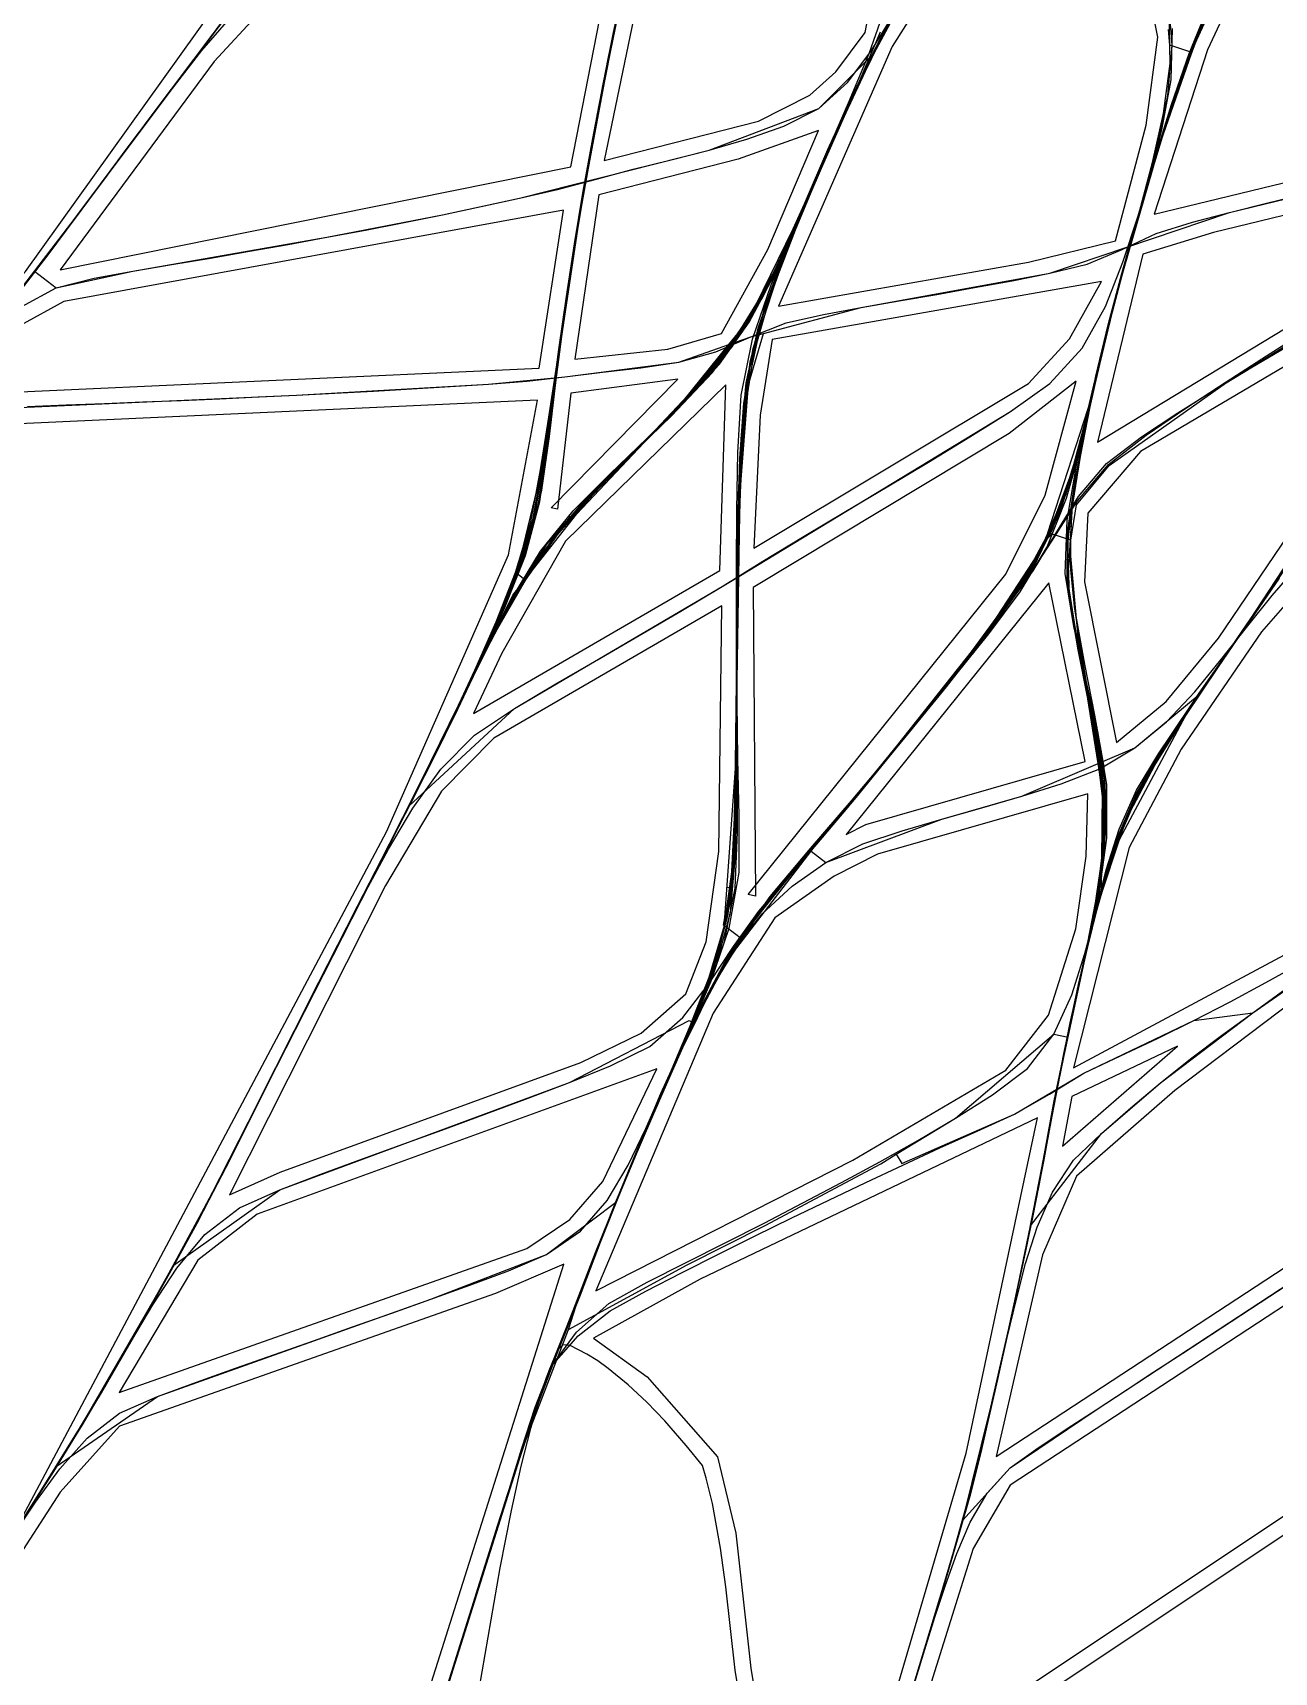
# Model space of a CAD drawing. Header units: metres. Extents: x 465982 to 489928, y 209046 to 231790.
# Drawn here: x 481878 to 484967, y 219552 to 223631 of the extents above; entities that cross this region are included whole.
import ezdxf

# ---------------------------------------------------------------- set-up
doc = ezdxf.new("R2010")
doc.units = ezdxf.units.M
for name, color, linetype in [('CELL', 1, 'CONTINUOUS'), ('WOOL_PARCELS', 32, 'CONTINUOUS'), ('WOOL_ROADS_L1', 30, 'CONTINUOUS'), ('WOOL_ROADS_L2', 94, 'CONTINUOUS'), ('WOOL_THREADS', 8, 'CONTINUOUS')]:
    doc.layers.add(name, color=color, linetype=linetype)

msp = doc.modelspace()

# ---------------------------------------------------------------- linework, layer by layer
at = {"layer": 'CELL'}
for points in [[(489743.96, 223973.54), (488352.81, 222662.24), (487761.35, 222108.12), (487284.92, 221668.33), (486828.05, 221255.21), (486633.95, 221083.21), (486486.77, 220956.14), (486336.08, 220833.4), (486181.1, 220716.06), (485944.39, 220545.53), (485678.85, 220359.56), (485384.61, 220158.09), (485007.96, 219904.85), (484306.91, 219437.29)], [(483640.23, 219466.04), (483625.55, 219556.72), (483602.4, 219764.06), (483589.27, 219860.36), (483568.77, 219971.91), (483553.63, 220034.91), (483544.2, 220065.9), (483503.67, 220116.39), (483450.36, 220177.09), (483405.65, 220223.5), (483358.78, 220267.35), (483309.41, 220307.87), (483283.54, 220326.41), (483256.68, 220343.36), (483214.52, 220365.26), (483196.5, 220366.79), (483183.88, 220353.87), (483160.15, 220295.12), (483143.99, 220250.26), (483116.1, 220158.54), (483092.25, 220064.97), (483067.79, 219954.47), (483039.79, 219811.36), (482965.32, 219380.17)]]:
    msp.add_lwpolyline(points, dxfattribs=at)
at = {"layer": 'WOOL_PARCELS'}
for points in [[(481095.483, 222189.056), (481859.781, 223037.138), (483140.897, 224827.428), (483510.833, 225809.005), (481163.047, 227216.055), (480945.763, 227248.653), (480025.99, 227002.18), (480027.087, 226773.125), (480249.692, 224771.937), (480315.316, 224581.252), (480849.718, 223826.886)], [(484667.576, 223180.219), (485389.979, 223355.08), (485536.646, 223415.171), (485588.767, 223685.421), (485610.414, 224044.863), (485561.659, 224512.071), (485418.625, 224456.209), (485238.894, 224365.606), (485115.965, 224206.241), (485003.921, 224024.65), (484800.584, 223589.082)], [(483299.709, 223313.312), (483683.285, 223411.633), (483810.867, 223476.065), (483875.87, 223534.44), (483948.576, 223631.897), (483993.31, 223869.101), (483977.532, 224168.151), (483441.867, 224001.859)], [(483732.916, 222951.328), (484354.964, 223060.614), (484571.61, 223113.325), (484647.638, 223401.555), (484676.785, 223620.817), (484639.162, 223810.763), (484586.587, 224000.787), (484311.488, 223914.036), (484158.541, 223823.146), (484016.221, 223597.485)], [(481945.913, 223041.387), (483216.743, 223298.182), (483346.117, 223960.386), (483368.458, 223950.508), (483337.724, 223955.465), (482531.972, 223743.24), (482442.419, 223682.457), (482329.264, 223559.77)], [(483226.597, 222819.198), (483457.958, 222844.525), (483591.661, 222882.902), (483707.084, 223092.066), (483832.865, 223388.115), (483633.224, 223317.334), (483286.336, 223228.417)], [(484526.688, 222612.306), (485242.759, 223046.192), (485395.16, 223204.171), (485457.114, 223290.136), (484815.588, 223134.851), (484639.386, 223080.577)], [(481755.529, 222733.438), (483137.991, 222796.761), (483198.588, 223190.193), (481954.787, 222962.532), (481846.029, 222902.994), (481681.515, 222729.452), (481663.57, 222721.207)], [(483671.547, 222348.619), (484355.036, 222758.507), (484456.877, 222869.581), (484536.506, 223012.385), (483717.823, 222868.552), (483687.811, 222679.9)], [(484574.212, 221865.073), (484697.775, 221967.368), (484827.901, 222125.016), (485019.688, 222407.618), (485185.377, 222696.608), (485332.21, 223001.895), (484633.553, 222589.46), (484502.927, 222435.783), (484494.793, 222264.778)], [(482973.983, 221937.683), (483587.643, 222293.655), (483602.08, 222755.704), (483203.48, 222365.968), (483045.248, 222087.429)], [(483183.636, 222445.915), (483167.596, 222449.17), (483483.168, 222769.191), (483216.526, 222734.538)], [(483676.169, 221483.196), (483658.081, 221487.247), (484299.212, 222284.561), (484397.084, 222480.733), (484473.695, 222764.137), (484307.037, 222634.579), (483670.297, 222250.83)], [(481662.153, 219583.005), (482757.532, 221643.463), (483061.115, 222332.511), (483133.734, 222717.567), (481661.14, 222650.116), (481514.539, 222534.932), (481090.387, 222072.194), (481201.121, 221334.842)], [(484467.079, 221056.165), (485120.484, 221406.231), (485672.206, 221746.051), (485751.213, 221841.733), (485816.563, 221974.777), (485861.61, 222222.329), (485877.237, 222481.387), (485867.553, 222708.213), (485215.446, 222409.677), (485097.278, 222326.632), (484934.915, 222140.473), (484735.097, 221848.424), (484606.145, 221603.935)], [(483950.682, 221661.151), (484496.63, 221817.973), (484405.973, 222262.916), (483901.833, 221636.429)], [(482492.933, 220796.2), (483241.71, 221068.734), (483391.353, 221142.046), (483502.613, 221239.896), (483553.176, 221369.102), (483584.404, 221594.38), (483592.015, 222205.29), (483025.178, 221875.83), (482894.475, 221743.881), (482755.145, 221509.397), (482367.559, 220739.669)], [(483278.768, 220501.236), (483918.035, 220825.823), (484299.242, 221049.972), (484405.329, 221186.636), (484472.933, 221401.809), (484499.115, 221582.346), (484503.286, 221737.779), (483979.65, 221587.365), (483871.539, 221532.651), (483724.179, 221428.738), (483570.466, 221191.857)], [(484275.019, 220088.859), (485592.82, 220951.842), (485672.146, 221128.812), (485765.637, 221688.467), (485052.107, 221250.632), (484719.561, 220999.355), (484474.631, 220785.978), (484390.071, 220590.823)], [(484440.244, 220860.683), (484726.241, 221109.836), (484463.334, 220984.683)], [(482092.541, 220247.527), (483107.438, 220605.988), (483214.223, 220678.721), (483295.796, 220772.863), (483430.931, 221053.625), (482435.86, 220691.447), (482288.167, 220576.821)], [(483844.712, 219292.003), (483965.891, 219301.629), (484200.386, 220097.241), (484377.888, 220931.281), (483537.941, 220529.905), (483272.67, 220382.745), (483406.478, 220286.849), (483581.579, 220087.476), (483627.179, 219897.726), (483664.656, 219562.065), (483690.836, 219400.347), (483754.552, 219316.723)], [(484052.53, 219333.186), (484195.104, 219410.15), (485581.375, 220334.713), (485634.401, 220885.178), (484309.961, 220016.966), (484217.34, 219859.993)], [(482668.789, 218882.232), (482681.852, 218932.29), (483199.153, 220566.9), (483028.938, 220494.17), (482093.146, 220164.499), (481945.536, 219999.532), (481694.529, 219611.574), (481887.577, 219445.059), (482474.604, 219005.03)]]:
    msp.add_lwpolyline(points, close=True, dxfattribs=at)
at = {"layer": 'WOOL_ROADS_L1'}
for points in [[(481061.714, 222099.2), (481429.162, 222500.35), (481571.738, 222658.328), (481783.936, 222911.082), (481983.307, 223170.11), (482309.838, 223605.63), (482758.87, 224223.116), (482957.182, 224485.097), (483091.953, 224656.328), (483236.881, 224953.579), (483311.462, 225161.482), (483433.296, 225469.541), (483523.504, 225670.635), (483671.837, 225964.697), (483778.19, 226156.247), (483949.208, 226436.846), (484069.357, 226620.172), (484383.112, 227071.078), (484507.913, 227303.72), (484535.196, 227363.325), (484547.875, 227362.894), (484564.325, 227391.335)], [(481661.535, 219631.45), (481869.079, 219956.176), (482004.676, 220175.344), (482197.648, 220510.243), (482320.464, 220737.172), (482788.339, 221656.528), (483072.392, 222232.072), (483102.204, 222269.964), (483082.07, 222285.805), (483144.419, 222543.723), (483242.591, 223197.234), (483315.486, 223587.042), (483370.059, 223845.789), (483524.709, 224488.175), (483640.18, 224866.79), (483758.57, 225103.531), (483991.585, 225420.444), (484135.693, 225645.54), (484221.657, 225786.183), (484368.299, 226037.128), (484444.977, 226164.179), (484467.604, 226204.506), (484611.538, 226569.432), (484611.165, 226595.793)], [(482709.388, 218879.834), (483099.579, 220115.938), (483210.585, 220404.682), (483235.631, 220483.042), (483327.542, 220720.538), (483485.127, 221086.257), (483525.309, 221166.16), (483556.295, 221232.445), (483601.88, 221318.423), (483841.312, 221629.912), (484007.867, 221831.569), (484252.014, 222138.787), (484393.72, 222356.103), (484400.77, 222371.974), (484403.681, 222387.011), (484513.294, 222727.098), (484564.694, 222945.39), (484683.828, 223358.16), (484761.818, 223582.073), (484706.682, 223600.694), (484703.521, 223640.013)], [(483998.392, 219285.617), (484171.882, 219859.977), (484191.722, 219929.973), (484261.314, 220211.175), (484315.25, 220447.178), (484360.425, 220662.719), (484434.173, 221039.699), (484510.27, 221394.274), (484536.691, 221488.825), (484581.523, 221624.386), (484752.244, 221943.833), (484888.475, 222143.613), (485087.489, 222447.017), (485207.672, 222657.171), (485368.24, 222982.846), (485470.868, 223202.349), (485606.83, 223538.33), (485609.336, 223559.353), (485614.033, 223572.316)]]:
    msp.add_lwpolyline(points, dxfattribs=at)
at = {"layer": 'WOOL_ROADS_L2'}
for points in [[(484761.818, 223582.073), (484769.834, 223605.087), (484933.115, 223962.063), (485052.268, 224194.52), (485124.894, 224279.337)], [(483971.19, 223580.694), (484058.853, 223744.911)], [(481882.009, 223038.5), (481935.782, 222997.112), (482127.134, 223038.121), (482609.329, 223122.451), (482897.371, 223178.759), (483088.543, 223219.581), (483560.895, 223339.528), (483833.332, 223443.207), (483971.19, 223580.694)], [(483610.043, 222855.433), (483657.835, 222914.511), (483770.068, 223143.413), (483928.763, 223495.592), (483971.19, 223580.694)], [(483634.502, 222278.273), (483637.654, 222487.44), (483658.841, 222756.371), (483696.324, 222883.107), (483939.101, 222947.487), (484408.704, 223033.081), (484855.354, 223184.267), (485316.377, 223296.439), (485495.613, 223355.718)], [(484461.001, 222369.029), (484474.461, 222456.624), (484556.182, 222554.947), (484847.71, 222761.461), (485050.053, 222887.515), (485346.225, 223088.455)], [(483610.043, 222855.433), (483664.173, 222874.581)], [(483664.173, 222874.581), (483696.324, 222883.107)], [(481571.738, 222658.328), (481769.41, 222695.478), (482534.139, 222729.841), (483011.546, 222757.419), (483201.204, 222775.491), (483485.559, 222811.396), (483610.043, 222855.433)], [(483102.204, 222269.964), (483231.302, 222434.051), (483496.011, 222714.472), (483610.043, 222855.433)], [(483634.502, 222278.273), (484310.621, 222689.375)], [(484403.681, 222387.011), (484413.872, 222383.726), (484400.77, 222371.974)], [(484461.001, 222369.029), (484413.872, 222383.726)], [(484528.589, 221812.802), (484479.28, 222118.788), (484460.513, 222329.004), (484461.001, 222369.029)], [(483593.262, 222253.198), (483634.502, 222278.273)], [(483599.353, 221429.41), (483627.492, 221813.029), (483634.502, 222278.273)], [(482813.352, 221707.209), (483076.629, 221949.781), (483593.262, 222253.198)], [(484528.589, 221812.802), (484619.968, 221851.729), (484779.924, 221984.424)], [(484360.425, 220662.719), (484537.189, 220892.808), (484683.334, 221018.272), (484913.404, 221192.717), (485069.3, 221306.305), (485216.818, 221407.039), (485724.918, 221708.703), (485828.374, 221849.887)], [(483814.355, 221594.842), (483851.153, 221566.557), (484139.918, 221674.455), (484338.317, 221731.748), (484528.589, 221812.802)], [(484536.691, 221488.825), (484539.77, 221743.418), (484528.589, 221812.802)], [(483599.353, 221429.41), (483616.834, 221503.934)], [(483616.834, 221503.934), (483604.884, 221504.81)], [(483644.724, 221374.161), (483596.465, 221410.469), (483599.353, 221429.41)], [(482226.08, 220562.777), (482492.201, 220752.587), (483213.147, 221019.424), (483511.132, 221173.289)], [(483511.132, 221173.289), (483525.309, 221166.16)], [(484026.336, 220840.637), (484040.153, 220817.946), (484320.298, 220940.499), (484493.117, 221042.561), (484766.827, 221173.775)], [(484766.827, 221173.775), (484913.404, 221192.717)], [(484026.336, 220840.637), (484173.892, 220930.493), (484418.63, 221139.423)], [(484418.63, 221139.423), (484453.949, 221131.844)], [(484191.722, 219929.973), (484309.758, 220060.621), (484523.418, 220205.005), (485386.494, 220770.611), (485598.546, 220917.254), (485701.013, 221058.259)], [(483210.585, 220404.682), (483506.069, 220565.933), (483700.217, 220663.712), (483987.808, 220817.175), (484026.336, 220840.637)], [(481935.593, 220063.683), (482188.193, 220237.82), (482867.89, 220479.954), (483156.185, 220591.45), (483327.542, 220720.538)]]:
    msp.add_lwpolyline(points, dxfattribs=at)
at = {"layer": 'WOOL_THREADS'}
for points in [[(482888.557, 219451.327), (482933.158, 219593.501), (482977.814, 219735.632), (483022.697, 219877.898), (483068.129, 220020.3), (483114.531, 220162.588), (483164.599, 220303.716), (483218.99, 220443.2), (483273.281, 220582.625), (483328.61, 220721.642), (483385.736, 220859.909), (483444.359, 220997.585), (483506.328, 221133.823), (483574.536, 221266.924), (483652.498, 221394.526), (483743.412, 221513.52), (483839.741, 221628.47), (483935.571, 221743.633), (484030.541, 221859.31), (484124.356, 221975.893), (484216.276, 222094.098), (484304.346, 222215.201), (484384.094, 222341.924), (484444.097, 222478.904), (484487.705, 222622.062), (484522.512, 222767.46), (484557.81, 222912.683), (484595.683, 223057.058), (484636.572, 223200.731), (484679.354, 223343.974), (484725.611, 223486.166), (484778.226, 223626.227), (484838.269, 223763.475)], [(481801.218, 222932.677), (481877.909, 223030.08), (481952.687, 223128.959), (482026.787, 223228.289), (482100.849, 223327.72), (482175.125, 223427.057), (482249.634, 223526.213), (482324.318, 223625.389), (482398.679, 223724.698)], [(481827.978, 219891.515), (481910.373, 220021.393), (481991.521, 220151.947), (482070.164, 220284.224), (482146.651, 220417.718), (482221.877, 220551.739), (482295.251, 220686.527), (482365.957, 220822.767), (482434.821, 220960.029), (482503.52, 221097.417), (482572.552, 221234.511), (482642.039, 221371.304), (482711.965, 221508.082), (482781.922, 221644.884), (482851.34, 221782.045), (482919.522, 221919.749), (482987.091, 222057.953), (483058.356, 222194.466), (483138.888, 222325.775), (483234.569, 222446.732), (483342.338, 222557.559), (483451.996, 222666.508), (483557.373, 222779.537), (483648.412, 222904.076), (483722.967, 223039.18), (483787.728, 223179.135), (483849.428, 223320.371), (483912.525, 223460.962), (483979.578, 223599.824), (484050.452, 223736.89)], [(481852.888, 219931.478), (481916.26, 220032.068), (481978.902, 220133.145), (482040.311, 220235.069), (482099.984, 220338.112), (482158.741, 220441.591), (482216.809, 220545.429), (482273.97, 220649.631), (482329.771, 220754.506), (482383.767, 220860.318), (482437.21, 220966.344), (482490.56, 221072.408), (482543.936, 221178.276), (482597.552, 221284.091), (482651.583, 221389.812), (482706.379, 221495.208), (482762.954, 221599.782), (482823.698, 221702.011), (482893.15, 221798.611), (482977.022, 221883.284), (483076.629, 221949.781), (483179.527, 222011.18), (483283.13, 222071.397), (483386.784, 222131.525), (483490.266, 222191.953), (483593.262, 222253.198), (483694.42, 222316.879), (483797.265, 222378.709), (483900.357, 222440.144), (484003.419, 222501.633), (484106.344, 222563.357), (484208.955, 222625.604), (484310.621, 222689.375), (484408.606, 222758.548), (484489.086, 222846.325), (484546.892, 222949.991), (484590.366, 223060.473), (484627.479, 223173.205), (484662.183, 223286.868), (484697.359, 223400.423), (484735.025, 223513.076), (484776.73, 223624.139), (484823.621, 223733.234)], [(481866.303, 219951.676), (481934.378, 220059.262), (482001.341, 220167.7), (482066.297, 220277.55), (482129.627, 220388.437), (482192.26, 220499.88), (482254.109, 220611.891), (482314.506, 220724.665), (482372.837, 220838.595), (482430.525, 220952.96), (482488.159, 221067.536), (482545.913, 221182.067), (482603.931, 221296.547), (482662.151, 221410.727), (482720.577, 221524.674), (482779.101, 221638.51), (482837.44, 221752.457), (482894.988, 221866.873), (482950.841, 221982.137), (483005.012, 222098.333), (483056.881, 222215.568), (483102.609, 222335.27), (483135.783, 222459.055), (483154.561, 222586.078), (483170.377, 222713.512), (483187.164, 222840.69), (483204.823, 222967.816), (483224.363, 223094.604), (483246.026, 223221.063), (483269.539, 223347.123), (483292.766, 223473.331), (483317.09, 223599.301), (483342.815, 223724.899)], [(481869.057, 219956.2), (481937.852, 220065.153), (482005.45, 220174.874), (482071.008, 220285.802), (482134.884, 220397.719), (482197.951, 220510.093), (482260.176, 220623.056), (482320.959, 220736.914), (482379.705, 220851.956), (482437.767, 220967.26), (482495.751, 221082.631), (482553.849, 221197.845), (482612.154, 221312.819), (482670.724, 221427.59), (482729.49, 221542.149), (482788.259, 221656.592), (482846.607, 221771.127), (482903.964, 221886.215), (482959.796, 222002.075), (483015.421, 222117.928), (483074.336, 222232.21), (483141.462, 222341.759), (483222.136, 222441.826), (483313.21, 222533.063), (483406.267, 222622.332), (483498.204, 222712.609), (483586.333, 222806.489), (483660.636, 222911.246), (483721.169, 223024.569), (483773.714, 223141.902), (483823.938, 223260.368), (483874.807, 223378.585), (483927.909, 223495.933), (483984.407, 223611.611), (484043.542, 223725.962)], [(481875.654, 219966.656), (481946.288, 220078.964), (482015.557, 220191.959), (482082.702, 220306.121), (482148.095, 220421.276), (482212.552, 220536.886), (482276.052, 220653.201), (482338.008, 220770.412), (482398.147, 220888.508), (482457.71, 221006.856), (482517.256, 221125.239), (482577.018, 221243.517), (482637.126, 221361.702), (482697.625, 221479.847), (482758.447, 221598.043), (482819.131, 221716.238), (482879.058, 221834.83), (482937.242, 221954.269), (482993.493, 222074.548), (483047.166, 222196.019), (483094.546, 222320.016), (483130.118, 222447.898), (483151.417, 222579.364), (483168.895, 222711.45), (483186.965, 222843.285), (483205.392, 222975.16), (483225.633, 223106.577), (483247.538, 223237.53), (483271.287, 223368.065), (483296.044, 223498.385), (483321.965, 223628.361), (483349.162, 223757.97)], [(482893.412, 219466.873), (482939.271, 219613.09), (482985.273, 219759.442), (483031.613, 219905.84), (483078.748, 220052.185), (483127.58, 220198.038), (483179.049, 220342.971), (483236.489, 220485.797), (483292.446, 220629.35), (483349.867, 220772.196), (483408.92, 220914.403), (483470.008, 221055.655), (483535.543, 221194.825), (483608.75, 221329.996), (483694.273, 221457.669), (483792.453, 221576.153), (483892.703, 221693.025), (483991.642, 221811.065), (484089.443, 221929.916), (484186.026, 222049.823), (484279.933, 222171.758), (484366.734, 222298.821), (484433.199, 222437.117), (484479.989, 222583.266), (484515.132, 222732.792), (484549.985, 222882.218), (484587.616, 223030.863), (484629.151, 223178.379), (484672.634, 223325.481), (484719.395, 223471.579), (484772.08, 223615.691), (484832.833, 223756.813)], [(482899.31, 219485.638), (482946.716, 219636.805), (482994.202, 219788.049), (483041.831, 219939), (483090.175, 220089.563), (483140.74, 220239.405), (483197.067, 220387.221), (483254.449, 220534.605), (483312.447, 220681.664), (483372.215, 220827.935), (483433.77, 220973.485), (483497.966, 221117.849), (483568.588, 221259.105), (483650.107, 221394.121), (483746.379, 221519.261), (483848.717, 221639.676), (483950.495, 221760.396), (484051.337, 221881.861), (484151.014, 222004.184), (484248.542, 222128.157), (484340.28, 222256.683), (484415.227, 222395.471), (484468.825, 222543.703), (484507.31, 222696.617), (484543.028, 222850.449), (484580.998, 223003.797), (484623.071, 223156.008), (484667.366, 223307.647), (484714.938, 223458.229), (484768.65, 223606.752), (484830.769, 223752.06)], [(482902.552, 219495.93), (482941.426, 219619.844), (482980.338, 219743.798), (483019.382, 219867.95), (483058.674, 219992.174), (483098.681, 220116.244), (483140.483, 220239.885), (483188.381, 220361.334), (483236.774, 220482.596), (483283.088, 220604.767), (483330.747, 220726.332), (483380.452, 220847.083), (483431.25, 220967.379), (483483.346, 221087.143), (483539.08, 221205.325), (483600.879, 221320.426), (483673.134, 221429.307), (483756.46, 221530.252), (483842.474, 221628.936), (483926.85, 221728.872), (484009.615, 221830.143), (484092.028, 221931.757), (484174.436, 222033.495), (484256.204, 222135.704), (484334.842, 222240.361), (484401.455, 222352.597), (484450.058, 222473.697), (484485.459, 222599.344), (484513.422, 222727.003), (484542.392, 222854.443), (484573.856, 222981.467), (484608.575, 223107.508), (484645.335, 223233.156), (484682.639, 223358.659), (484722.025, 223483.381), (484766.294, 223606.471), (484817.237, 223727.021)], [(482914.742, 219534.77), (482955.898, 219665.838), (482997.175, 219796.97), (483038.643, 219927.944), (483080.587, 220058.488), (483123.598, 220188.594), (483169.976, 220317.527), (483220.075, 220445.134), (483269.585, 220572.943), (483320.237, 220700.441), (483372.767, 220827.093), (483426.589, 220953.205), (483480.967, 221079.15), (483534.933, 221205.417), (483582.333, 221334.241), (483613.864, 221468.015), (483624.244, 221605.599), (483627.344, 221743.538), (483628.167, 221881.568), (483628.577, 222019.663), (483629.3, 222157.843), (483630.894, 222296.043), (483632.992, 222434.163), (483637.123, 222572.227), (483646.578, 222710.006), (483669.859, 222845.897), (483710.044, 222977.54), (483758.89, 223106.331), (483811.345, 223233.784), (483865.589, 223360.474), (483923.378, 223485.419), (483984.251, 223609.068), (484047.648, 223731.489)], [(484071.368, 219524.725), (484107.762, 219644.767), (484143.916, 219765.419), (484179.317, 219886.594), (484213.127, 220008.285), (484243.87, 220130.777), (484272.286, 220253.809), (484299.794, 220377.109), (484326.725, 220500.618), (484352.974, 220624.378), (484378.096, 220748.382), (484401.214, 220872.808), (484424.548, 220996.973), (484449.905, 221120.889), (484476.58, 221244.467), (484503.304, 221368.031), (484527.103, 221492.064), (484542.824, 221617.326), (484542.866, 221743.659), (484525.292, 221869.199), (484501.076, 221993.791), (484475.733, 222118.172), (484454.558, 222243.273), (484452.245, 222369.596), (484468.087, 222494.67), (484491.296, 222618.72), (484516.324, 222742.407), (484544.759, 222865.316), (484575.8, 222987.499), (484609.578, 223108.767), (484644.227, 223229.912), (484676.272, 223351.804), (484701.81, 223475.301), (484712.973, 223600.942), (484702.382, 223727.019)], [(484074.943, 219536.4), (484112.944, 219661.625), (484150.54, 219787.083), (484187.161, 219912.868), (484221.594, 220039.255), (484252.815, 220166.515), (484281.803, 220294.341), (484310.032, 220422.244), (484337.773, 220550.234), (484364.63, 220678.333), (484390.093, 220806.894), (484414.068, 220935.654), (484439.023, 221064.35), (484465.897, 221192.627), (484493.659, 221320.61), (484519.67, 221449.159), (484538.497, 221578.974), (484542.017, 221710.19), (484526.321, 221840.756), (484503.391, 221970.412), (484478.438, 222099.764), (484457.071, 222229.811), (484453.246, 222361.239), (484468.455, 222491.544), (484491.977, 222620.761), (484517.852, 222749.355), (484547.576, 222876.916), (484580.253, 223003.602), (484616.061, 223129.467), (484652.972, 223255.012), (484690.992, 223380.413), (484732.103, 223504.962), (484778.605, 223627.782), (484831.355, 223748.277)], [(481797.979, 222928.998), (481883.482, 223037.508), (481966.715, 223147.599), (482049.261, 223258.295), (482131.793, 223368.987), (482214.492, 223479.306), (482297.486, 223589.501), (482380.266, 223699.838)], [(481807.05, 219858.905), (481879.41, 219972.606), (481951.186, 220086.82), (482021.562, 220201.701), (482089.7, 220317.608), (482156.216, 220434.48), (482222.01, 220551.759), (482286.402, 220669.565), (482348.425, 220788.591), (482408.757, 220908.545), (482468.813, 221028.647), (482529.103, 221148.734), (482589.815, 221268.825), (482650.899, 221388.736), (482712.325, 221508.519), (482773.938, 221628.286), (482835.369, 221748.221), (482895.967, 221868.632), (482954.856, 221989.967), (483011.793, 222112.235), (483065.706, 222235.902), (483111.978, 222362.512), (483144.082, 222493.405), (483163.09, 222627.113), (483179.552, 222761.117), (483196.329, 222894.996), (483214.89, 223028.717), (483235.788, 223162.197), (483259.195, 223295.247), (483283.595, 223428.339), (483309.349, 223561.258), (483336.487, 223693.897)], [(481812.28, 219867.072), (481886.991, 219984.632), (481960.86, 220102.725), (482033.139, 220221.858), (482103.18, 220342.402), (482172.062, 220463.569), (482239.815, 220585.281), (482305.861, 220707.934), (482369.478, 220831.858), (482432.228, 220956.248), (482494.819, 221080.761), (482557.493, 221205.055), (482620.4, 221329.054), (482683.635, 221452.829), (482747.14, 221576.431), (482810.76, 221700.071), (482873.994, 221823.988), (482935.521, 221948.686), (482995.274, 222074.241), (483052.673, 222200.928), (483103.418, 222330.533), (483139.74, 222464.905), (483159.636, 222602.912), (483175.663, 222741.318), (483193.054, 222879.468), (483212.372, 223017.445), (483234.032, 223155.127), (483258.234, 223292.301), (483283.29, 223429.497), (483309.763, 223566.476), (483337.786, 223703.197)], [(481816.596, 219873.7), (481893.251, 219994.366), (481968.931, 220115.531), (482042.824, 220237.739), (482114.415, 220361.522), (482184.818, 220486.034), (482254.023, 220611.109), (482321.385, 220737.133), (482386.336, 220864.55), (482450.57, 220992.4), (482514.765, 221120.231), (482579.238, 221247.898), (482644.182, 221375.542), (482709.535, 221503.203), (482774.895, 221630.759), (482839.835, 221758.647), (482903.567, 221887.042), (482966.041, 222016.073), (483030.387, 222144.213), (483100.762, 222269.089), (483182.726, 222386.795), (483279.386, 222492.97), (483380.68, 222594.809), (483482.043, 222696.698), (483579.519, 222802.354), (483661.85, 222919.843), (483729.098, 223046.714), (483788.667, 223177.361), (483845.773, 223308.992), (483903.763, 223440.245), (483965.056, 223569.888), (484029.938, 223697.692)], [(481816.852, 222952.719), (481887.222, 223042.488), (481955.937, 223133.472), (482024.145, 223224.855), (482092.381, 223316.401), (482160.869, 223407.993), (482229.576, 223499.441), (482298.423, 223590.738), (482367.212, 223682.1)], [(481822.07, 219882.336), (481901.405, 220007.528), (481979.498, 220133.256), (482055.681, 220260.255), (482129.696, 220388.842), (482202.412, 220518.346), (482273.747, 220648.654), (482343.098, 220779.935), (482410.312, 220912.223), (482476.969, 221044.909), (482543.68, 221177.483), (482610.767, 221309.906), (482678.211, 221441.993), (482745.917, 221573.819), (482813.516, 221705.704), (482879.935, 221838.219), (482944.295, 221971.576), (483008.544, 222105.009), (483077.467, 222235.901), (483157.745, 222360.033), (483254.602, 222471.975), (483360.455, 222575.749), (483467.323, 222678.62), (483569.422, 222786.45), (483655.731, 222906.945), (483725.753, 223037.696), (483787.075, 223172.638), (483845.531, 223308.61), (483905.056, 223444.121), (483968.415, 223577.881), (484035.763, 223709.696)], [(481832.596, 219898.965), (481917.215, 220032.715), (482000.543, 220167.329), (482081.249, 220303.702), (482159.634, 220441.336), (482236.611, 220579.747), (482311.494, 220719.129), (482383.783, 220860.103), (482455.102, 221001.505), (482526.267, 221142.865), (482597.744, 221284.109), (482669.675, 221425.241), (482741.815, 221566.095), (482813.803, 221707.034), (482884.759, 221848.557), (482954.321, 221990.68), (483025.261, 222132.128), (483103.329, 222269.552), (483194.772, 222398.482), (483301.816, 222515.234), (483412.818, 222628.335), (483521.489, 222743.469), (483622.107, 222865.39), (483704.803, 222999.928), (483773.549, 223142.148), (483836.987, 223286.957), (483900.485, 223431.78), (483967.673, 223574.846), (484039.04, 223715.85)], [(481834.957, 222974.494), (481906.385, 223067.127), (481976.548, 223160.762), (482046.284, 223254.463), (482116.032, 223348.086), (482186.022, 223441.645), (482256.364, 223535.214), (482326.773, 223628.637), (482396.827, 223721.97)], [(481837.808, 222978.155), (481917.508, 223081.722), (481995.82, 223186.417), (482073.818, 223291.269), (482151.928, 223395.945), (482230.311, 223500.415), (482308.84, 223604.762), (482387.14, 223709.291)], [(481851.686, 222996.362), (481918.069, 223082.742), (481983.408, 223170.032), (482048.418, 223257.37), (482113.454, 223344.629), (482178.628, 223431.733), (482244.027, 223518.743), (482309.642, 223605.794), (482375.19, 223692.962)], [(481851.691, 222995.713), (481917.949, 223082.068), (481983.094, 223169.355), (482047.92, 223256.653), (482112.797, 223343.814), (482177.838, 223430.759), (482243.126, 223517.543), (482308.648, 223604.293), (482374.1, 223691.093)], [(481872.789, 219962.405), (481942.474, 220073.283), (482010.909, 220184.915), (482077.377, 220297.715), (482142.157, 220411.425), (482206.038, 220525.608), (482269.003, 220640.46), (482330.578, 220756.284), (482390.244, 220873.161), (482449.27, 220990.213), (482508.178, 221107.216), (482567.217, 221224.099), (482626.531, 221340.928), (482686.116, 221457.72), (482745.82, 221574.441), (482805.411, 221691.242), (482864.384, 221808.318), (482922.085, 221926.245), (482977.703, 222045.324), (483030.68, 222165.568), (483078.735, 222288.093), (483116.702, 222414.346), (483141.197, 222544.23), (483161.594, 222674.903), (483181.503, 222805.446), (483201.007, 222936.153), (483221.296, 223066.769), (483242.948, 223197.174), (483266.38, 223327.189), (483290.539, 223457.201), (483315.916, 223586.958), (483342.643, 223716.411)], [(482879.15, 219421.301), (482921.553, 219556.493), (482963.978, 219691.689), (483006.371, 219826.577), (483048.877, 219961.14), (483092.084, 220095.325), (483137.166, 220228.738), (483188.228, 220359.975), (483240.182, 220490.81), (483290.46, 220622.36), (483342.518, 220753.108), (483396.491, 220883.019), (483451.96, 221012.285), (483508.946, 221140.854), (483564.719, 221270.066), (483610.39, 221403.081), (483634.964, 221541.647), (483635.273, 221683.062), (483631.916, 221824.516), (483629.999, 221965.964), (483630.058, 222107.431), (483631.629, 222248.809), (483634.222, 222390.057), (483638.134, 222531.313), (483646.082, 222672.395), (483662.703, 222812.645), (483699.397, 222948.677), (483747.653, 223081.085), (483800.768, 223211.661), (483855.863, 223341.337), (483914.532, 223469.493), (483976.229, 223596.093), (484040.914, 223721.383)], [(482886.04, 219443.283), (482930.019, 219583.488), (482973.993, 219723.554), (483018.056, 219863.545), (483062.454, 220003.581), (483107.804, 220143.508), (483155.108, 220282.735), (483210.189, 220419.087), (483263.778, 220556.104), (483317.811, 220693.217), (483373.59, 220829.538), (483431.117, 220965.201), (483490.927, 221099.83), (483556.01, 221232.048), (483629.112, 221360.054), (483713.793, 221480.93), (483808.581, 221594.455), (483904.608, 221707.286), (483999.243, 221821.476), (484092.747, 221936.579), (484184.922, 222052.699), (484274.619, 222170.698), (484358.246, 222292.966), (484424.255, 222424.952), (484472.351, 222564.299), (484508.435, 222707.377), (484542.691, 222850.876), (484578.761, 222994.023), (484618.192, 223136.168), (484659.413, 223277.865), (484703.165, 223418.848), (484751.339, 223558.341), (484806.375, 223695.47)], [(482891.016, 219459.199), (482936.237, 219603.358), (482981.607, 219747.711), (483027.282, 219892.209), (483073.629, 220036.714), (483121.36, 220180.802), (483171.912, 220324.043), (483228.356, 220465.338), (483283.764, 220607.234), (483340.387, 220748.551), (483398.437, 220889.194), (483458.329, 221028.975), (483522.312, 221166.605), (483593.856, 221300.39), (483676.488, 221427.731), (483771.818, 221546.167), (483869.654, 221662.309), (483966.336, 221779.589), (484062.357, 221897.583), (484157.372, 222016.392), (484250.288, 222137.021), (484337.721, 222261.667), (484410.163, 222395.458), (484463.369, 222537.829), (484502.411, 222684.786), (484538.166, 222832.752), (484575.152, 222980.274), (484615.448, 223126.772), (484657.589, 223272.663), (484702.418, 223417.753), (484751.964, 223561.217), (484808.832, 223702.206)], [(482906.218, 219507.563), (482945.825, 219633.698), (482985.503, 219759.838), (483025.348, 219886.086), (483065.554, 220012.465), (483106.278, 220138.709), (483149.751, 220263.958), (483197.316, 220387.6), (483246.437, 220510.627), (483294.722, 220634.173), (483344.336, 220757.109), (483395.174, 220879.599), (483446.825, 221001.818), (483499.09, 221123.833), (483549.489, 221246.507), (483591.814, 221372.4), (483616.288, 221503.174), (483623.906, 221636.597), (483626.54, 221770.208), (483627.728, 221903.759), (483628.669, 222037.272), (483630.023, 222170.665), (483632.498, 222304.093), (483636.03, 222437.546), (483641.72, 222570.925), (483651.692, 222704.004), (483672.617, 222835.538), (483709.06, 222963.354), (483754.166, 223088.498), (483803.502, 223212.081), (483854.658, 223334.925), (483907.613, 223456.91), (483959.146, 223579.589), (484002.582, 223705.35)], [(484073.793, 219532.62), (484111.284, 219656.125), (484148.445, 219779.991), (484184.733, 219904.246), (484218.918, 220029.005), (484249.918, 220154.512), (484278.636, 220280.568), (484306.538, 220406.753), (484333.968, 220533.119), (484360.698, 220659.616), (484386.001, 220786.48), (484409.72, 220913.727), (484434.207, 221040.826), (484460.553, 221167.55), (484488.144, 221293.742), (484515.259, 221420.04), (484538.449, 221547.275), (484550.583, 221676.069), (484543.255, 221805.184), (484520.473, 221933.064), (484495.149, 222060.518), (484472.5, 222188.496), (484457.804, 222317.615), (484463.956, 222446.965), (484483.787, 222575.002), (484508.216, 222702.505), (484536.575, 222829.253), (484567.701, 222955.216), (484601.649, 223080.237), (484637.574, 223204.63), (484674.415, 223328.98), (484713.204, 223452.722), (484755.881, 223575.157), (484804.971, 223695.395)], [(484076.888, 219542.658), (484115.756, 219670.784), (484154.103, 219799.143), (484191.287, 219928.053), (484225.912, 220057.612), (484257.215, 220187.98), (484286.987, 220318.547), (484315.922, 220449.276), (484343.931, 220579.971), (484370.527, 220710.848), (484395.288, 220841.996), (484419.537, 220973.305), (484446.118, 221103.945), (484474.894, 221234.292), (484504.56, 221364.461), (484531.713, 221495.073), (484550.085, 221627.138), (484550.069, 221760.602), (484527.684, 221892.615), (484497.672, 222023.255), (484467.978, 222153.877), (484446.555, 222285.886), (484451.557, 222418.929), (484473.657, 222550.17), (484500.537, 222680.767), (484530.851, 222810.663), (484563.362, 222940.173), (484598.153, 223069.171), (484634.809, 223197.48), (484672.178, 223325.709), (484711.475, 223453.355), (484755.058, 223579.588), (484805.996, 223703.25)], [(481818.205, 222954.108), (481896.476, 223054.151), (481972.889, 223155.712), (482048.783, 223257.704), (482124.703, 223359.627), (482200.782, 223461.17), (482277.157, 223562.434), (482353.671, 223663.668)], [(481825.128, 219886.914), (481906.173, 220014.42), (481985.986, 220142.462), (482063.134, 220271.99), (482138.142, 220402.901), (482212.04, 220534.491), (482284.637, 220666.911), (482354.515, 220800.774), (482422.409, 220935.631), (482489.996, 221070.657), (482557.813, 221205.447), (482626.021, 221339.885), (482694.667, 221474.133), (482763.48, 221608.303), (482831.768, 221742.656), (482898.638, 221877.596), (482964.042, 222013.324), (483031.603, 222147.937), (483106.387, 222278.795), (483194.106, 222401.612), (483296.808, 222512.533), (483403.766, 222619.335), (483509.551, 222727.266), (483609.058, 222840.681), (483690.523, 222967.215), (483756.778, 223102.622), (483816.982, 223240.858), (483876.703, 223379.492), (483939.329, 223516.96), (484005.473, 223652.747)], [(481828.699, 222966.154), (481893.379, 223049.66), (481956.794, 223134.279), (482019.933, 223219.148), (482083.109, 223304.04), (482146.378, 223388.798), (482209.785, 223473.398), (482273.269, 223557.777), (482336.863, 223642.175)], [(481830.655, 219895.846), (481914.306, 220027.89), (481996.654, 220160.625), (482076.419, 220295.082), (482153.875, 220430.737), (482229.928, 220567.058), (482303.942, 220704.383), (482375.274, 220843.244), (482445.639, 220982.713), (482515.816, 221122.189), (482586.263, 221261.555), (482657.096, 221400.754), (482728.074, 221539.688), (482798.765, 221678.58), (482868.606, 221817.941), (482937.297, 221958.028), (483006.257, 222097.978), (483080.749, 222235.053), (483167.642, 222364.545), (483270.964, 222481.907), (483379.897, 222594.253), (483488.804, 222706.734), (483592.535, 222824.082), (483679.675, 222953.614), (483750.501, 223092.786), (483814.197, 223235.483), (483876.722, 223378.777), (483941.931, 223520.987), (484010.834, 223661.435)], [(481850.584, 222950.471), (481935.782, 222997.112), (482030.811, 223020.483), (482127.134, 223038.121), (482223.663, 223054.558), (482320.188, 223070.969), (482416.654, 223087.689), (482513.042, 223104.827), (482609.329, 223122.451), (482705.49, 223140.628), (482801.511, 223159.395), (482897.371, 223178.759), (482993.051, 223198.788), (483088.543, 223219.581), (483183.726, 223241.559), (483277.457, 223266.736), (483371.335, 223292.25), (483466.288, 223315.277), (483560.895, 223339.528), (483654.627, 223366.787), (483746.531, 223399.37), (483833.332, 223443.207), (483905.152, 223507.702), (483962.8, 223584.976), (484013.51, 223667.154)], [(481857.361, 223002.504), (481930.505, 223098.177), (482002.326, 223194.834), (482074.038, 223291.622), (482145.967, 223388.174), (482218.216, 223484.411), (482290.861, 223580.534), (482363.467, 223676.648)], [(481857.542, 223002.955), (481918.432, 223082.452), (481978.295, 223162.83), (482037.858, 223243.153), (482097.672, 223323.604), (482157.848, 223404.186), (482218.252, 223484.719), (482278.896, 223565.282), (482339.624, 223645.848)], [(481862.79, 219945.957), (481929.819, 220051.632), (481995.796, 220158.181), (482059.77, 220266.155), (482122.198, 220375.205), (482184.078, 220484.874), (482245.257, 220594.909), (482305.222, 220705.71), (482363.158, 220817.652), (482419.795, 220930.543), (482476.387, 221043.673), (482533.181, 221156.692), (482590.352, 221269.741), (482647.855, 221382.671), (482705.727, 221495.622), (482763.798, 221608.594), (482821.695, 221721.571), (482878.817, 221834.875), (482934.299, 221948.975), (482988.047, 222063.897), (483039.631, 222179.901), (483085.805, 222298.034), (483122.004, 222419.71), (483144.528, 222544.996), (483163.096, 222671.046), (483181.323, 222797.109), (483199.389, 222923.41), (483218.472, 223049.667), (483239.03, 223175.73), (483261.393, 223301.364), (483284.412, 223427.079), (483308.58, 223552.649), (483333.975, 223678.022)], [(481868.177, 223017.49), (481930.113, 223098.487), (481991.071, 223180.211), (482052.012, 223262.234), (482112.999, 223344.135), (482174.166, 223425.825), (482235.845, 223507.183), (482298.812, 223587.343), (482365.272, 223664.549)], [(481869.053, 223018.792), (481951.186, 223127.069), (482032.512, 223235.942), (482113.746, 223344.898), (482195.197, 223453.656), (482276.903, 223562.125), (482358.691, 223670.584)], [(481871.558, 223021.251), (481933.849, 223102.935), (481995.112, 223185.339), (482056.216, 223267.748), (482117.481, 223350.066), (482179.054, 223432.356), (482240.897, 223514.545), (482302.914, 223596.606), (482364.942, 223678.699)], [(482881.062, 219427.406), (482923.884, 219563.93), (482966.73, 219700.457), (483009.635, 219836.958), (483052.71, 219973.338), (483096.52, 220109.633), (483142.127, 220245.503), (483194.226, 220378.778), (483246.878, 220511.792), (483298.976, 220645.294), (483352.852, 220778.049), (483408.59, 220910.013), (483465.844, 221041.201), (483523.846, 221171.918), (483576.794, 221304.439), (483613.803, 221442.22), (483626.171, 221584.868), (483629.198, 221728.009), (483629.237, 221871.187), (483628.671, 222014.322), (483628.326, 222157.471), (483628.794, 222300.61), (483629.431, 222443.782), (483631.649, 222586.987), (483640.079, 222729.823), (483668.881, 222869.377), (483715.112, 223004.09), (483768.798, 223136.269), (483825.099, 223267.417), (483882.67, 223397.83), (483942.855, 223526.98), (484005.819, 223654.703)], [(482895.569, 219473.781), (482942, 219621.989), (482988.493, 219770.292), (483035.229, 219918.528), (483082.772, 220066.2), (483132.68, 220212.986), (483187.388, 220358.17), (483243.532, 220502.724), (483299.484, 220647.635), (483357.406, 220791.829), (483417.219, 220935.41), (483479.283, 221078.116), (483546.71, 221218.47), (483622.929, 221354.355), (483712.193, 221482.11), (483812.921, 221601.445), (483914.969, 221719.919), (484015.313, 221839.946), (484114.163, 221961.088), (484210.972, 222083.643), (484303.661, 222209.117), (484387.058, 222340.827), (484448.746, 222483.814), (484492.672, 222633.408), (484527.755, 222785.375), (484564.221, 222936.893), (484604.018, 223087.682), (484646.874, 223237.452), (484691.69, 223386.775), (484740.634, 223534.861), (484797.083, 223680.369)], [(482900.935, 219490.821), (482948.779, 219643.426), (482996.639, 219796), (483044.643, 219948.407), (483093.345, 220100.394), (483144.527, 220251.565), (483202.397, 220400.154), (483260.248, 220548.724), (483318.557, 220697.138), (483378.682, 220844.75), (483440.533, 220991.595), (483506.416, 221136.738), (483580.027, 221278.073), (483665.262, 221412.837), (483764.66, 221538.112), (483867.597, 221660.442), (483969.752, 221783.563), (484071.329, 221907.466), (484171.95, 222032.394), (484270.018, 222159.387), (484360.783, 222291.492), (484430.936, 222434.981), (484480.433, 222586.793), (484517.673, 222742.253), (484554.641, 222897.785), (484594.541, 223052.577), (484637.935, 223206.505), (484683.608, 223359.888), (484733.35, 223511.89), (484789.933, 223661.283)], [(482912.669, 219528.119), (482953.411, 219657.849), (482994.224, 219787.53), (483035.136, 219916.926), (483076.386, 220046.006), (483118.606, 220174.706), (483162.596, 220302.832), (483213.798, 220428.249), (483263.287, 220554.513), (483313.143, 220680.819), (483364.647, 220806.369), (483417.54, 220931.279), (483471.235, 221055.832), (483524.884, 221180.367), (483573.494, 221306.864), (483607.989, 221437.917), (483620.762, 221573.209), (483625.619, 221708.988), (483627.634, 221844.857), (483628.912, 221980.729), (483630.435, 222116.667), (483632.683, 222252.637), (483635.729, 222388.563), (483639.825, 222524.523), (483647.16, 222660.331), (483661.605, 222795.506), (483694.091, 222927.001), (483738.939, 223054.706), (483789.741, 223180.293), (483842.926, 223304.847), (483897.81, 223428.563), (483955.49, 223550.792), (484015.815, 223671.653)], [(482918.015, 219545.239), (482959.756, 219678.187), (483001.532, 219810.844), (483043.577, 219943.298), (483086.315, 220075.384), (483130.439, 220206.974), (483177.848, 220337.434), (483228.404, 220466.752), (483278.104, 220596.503), (483329.992, 220725.484), (483383.989, 220853.58), (483439.099, 220981.177), (483494.819, 221108.499), (483550.1, 221236.113), (483597.782, 221366.803), (483625.654, 221503.177), (483631.359, 221642.83), (483630.88, 221782.676), (483629.726, 221922.471), (483629.232, 222062.238), (483629.528, 222201.992), (483631.181, 222341.708), (483634.115, 222481.517), (483640.03, 222621.171), (483652.713, 222760.294), (483683.044, 222896.127), (483728.202, 223027.795), (483779.523, 223156.967), (483833.67, 223284.803), (483889.608, 223411.823), (483948.428, 223537.417), (484010.153, 223661.819)], [(484070.219, 219520.794), (484106.126, 219638.961), (484141.892, 219757.729), (484177.035, 219876.937), (484210.725, 219996.628), (484241.308, 220117.098), (484269.203, 220238.441), (484296.229, 220360.049), (484322.741, 220481.788), (484348.578, 220603.751), (484373.285, 220725.891), (484396.517, 220848.332), (484419.309, 220970.887), (484443.982, 221093.004), (484470.196, 221214.972), (484496.852, 221337.041), (484521.409, 221459.382), (484539.319, 221582.966), (484543.148, 221707.774), (484529.387, 221832.16), (484509.723, 221955.998), (484488.753, 222079.725), (484469.788, 222203.818), (484457.682, 222328.729), (484464.872, 222453.632), (484484.528, 222577.212), (484508.332, 222700.275), (484535.912, 222822.67), (484566.003, 222944.501), (484598.336, 223065.881), (484631.809, 223186.839), (484663.858, 223308.341), (484691.344, 223430.897), (484707.89, 223555.368), (484705.078, 223681.054)], [(484072.613, 219528.758), (484109.632, 219650.695), (484146.358, 219773.023), (484182.302, 219895.808), (484216.225, 220019.002), (484247.028, 220142.927), (484275.557, 220267.395), (484303.267, 220392.054), (484330.494, 220516.795), (484357.091, 220641.717), (484382.293, 220766.915), (484405.746, 220892.497), (484429.9, 221017.856), (484455.887, 221142.689), (484482.7, 221267.424), (484509.396, 221392.215), (484533.123, 221517.635), (484547.92, 221644.345), (484545.357, 221771.895), (484524.629, 221897.986), (484498.084, 222023.08), (484471.942, 222148.169), (484452.377, 222274.298), (484455.211, 222401.439), (484473.732, 222527.076), (484497.894, 222651.683), (484523.622, 222776.147), (484553.04, 222899.752), (484585.345, 223022.533), (484620.436, 223144.422), (484655.28, 223266.548), (484687.156, 223389.537), (484709.935, 223514.594), (484713.229, 223641.695)], [(484075.968, 219539.722), (484114.425, 219666.477), (484152.437, 219793.521), (484189.345, 219920.917), (484223.757, 220048.827), (484254.755, 220177.626), (484284.229, 220306.636), (484312.904, 220435.769), (484340.89, 220564.972), (484367.732, 220694.318), (484392.855, 220823.896), (484416.393, 220953.835), (484442.105, 221083.22), (484470.034, 221212.346), (484498.965, 221341.484), (484525.963, 221470.9), (484545.008, 221601.517), (484547.078, 221733.561), (484528.416, 221864.786), (484501.577, 221994.799), (484473.627, 222124.602), (484451.618, 222255.437), (484452.481, 222387.533), (484471.236, 222518.068), (484496.395, 222647.46), (484523.214, 222776.699), (484553.746, 222904.958), (484587.134, 223032.43), (484623.391, 223159.065), (484660.264, 223285.55), (484698.474, 223411.658), (484739.981, 223536.685), (484787.755, 223659.603)], [(481809.54, 219862.765), (481882.98, 219978.245), (481955.705, 220094.306), (482026.889, 220211.292), (482095.743, 220329.462), (482163.5, 220448.233), (482230.371, 220567.365), (482295.686, 220687.259), (482358.622, 220808.482), (482419.975, 220930.742), (482481.226, 221053.274), (482542.748, 221175.718), (482604.624, 221297.973), (482666.804, 221419.907), (482729.287, 221541.704), (482791.813, 221663.353), (482853.982, 221785.12), (482915.074, 221907.442), (482974.06, 222030.758), (483030.989, 222155.259), (483082.857, 222282.198), (483123.093, 222413.375), (483147.276, 222548.783), (483166.407, 222685.023), (483185.17, 222821.126), (483204.002, 222957.318), (483224.252, 223093.348), (483246.414, 223229.056), (483270.98, 223364.251), (483296.278, 223499.294), (483323.134, 223633.952)], [(481818.927, 219877.221), (481896.778, 219999.711), (481973.528, 220122.622), (482048.426, 220246.76), (482120.923, 220372.635), (482192.304, 220499.478), (482262.538, 220627.08), (482330.961, 220755.672), (482397.008, 220885.547), (482462.317, 221015.675), (482527.649, 221145.731), (482593.369, 221275.72), (482659.512, 221405.579), (482725.884, 221535.263), (482792.116, 221664.925), (482857.642, 221794.914), (482921.993, 221925.638), (482985.721, 222056.803), (483052.298, 222186.68), (483126.961, 222311.861), (483215.605, 222427.54), (483317.237, 222532.38), (483421.643, 222634.465), (483523.855, 222738.639), (483617.812, 222849.978), (483694.593, 222973.514), (483757.598, 223104.739), (483814.944, 223238.623), (483872.284, 223372.632), (483932.533, 223505.388), (483997.012, 223635.99)], [(481853.637, 222998.355), (481934.797, 223104.368), (482014.601, 223211.417), (482094.249, 223318.582), (482174.309, 223425.765), (482254.715, 223532.749), (482335.182, 223639.489)], [(481867.152, 223015.772), (481934.51, 223103.913), (482000.737, 223192.893), (482066.808, 223281.948), (482133.042, 223370.902), (482199.421, 223459.57), (482266.019, 223548.079), (482332.635, 223636.386)], [(482909.741, 219518.771), (482949.932, 219646.731), (482990.216, 219774.732), (483030.662, 219902.729), (483071.448, 220030.731), (483113.016, 220158.446), (483156.068, 220285.631), (483206.609, 220410.025), (483255.614, 220535.145), (483304.864, 220660.143), (483355.6, 220784.606), (483407.518, 220908.744), (483459.948, 221032.511), (483512.175, 221156.055), (483561.083, 221281.034), (483598.685, 221410.034), (483617.17, 221543.382), (483623.797, 221678.123), (483626.589, 221813.018), (483628.269, 221947.909), (483629.893, 222082.841), (483632.021, 222217.77), (483634.835, 222352.539), (483638.856, 222487.414), (483645.473, 222622.192), (483657.758, 222756.517), (483685.555, 222887.923), (483727.069, 223015.498), (483775.364, 223140.83), (483826.942, 223264.948), (483880.058, 223388.202), (483934.402, 223510.82), (483987.035, 223634.171)], [(481864.932, 222701.193), (481960.544, 222705.25), (482056.165, 222708.988), (482151.782, 222712.768), (482247.392, 222716.703), (482342.989, 222720.847), (482438.573, 222725.225), (482534.139, 222729.841), (482629.679, 222734.673), (482725.198, 222739.736), (482820.696, 222745.16), (482916.15, 222751.04), (483011.546, 222757.419), (483106.865, 222764.868), (483201.204, 222775.491), (483295.691, 222787.068), (483390.859, 222797.486), (483485.559, 222811.396), (483577.182, 222837.695), (483664.173, 222874.581), (483752.088, 222909.374), (483845.204, 222930.223), (483939.101, 222947.487), (484033.135, 222964.011), (484127.161, 222980.53), (484221.143, 222997.293), (484315.042, 223014.561), (484408.704, 223033.081), (484501.435, 223055.642), (484588.149, 223092.496), (484673.114, 223132.253), (484763.66, 223160.144), (484855.354, 223184.267), (484947.385, 223207.183), (485039.548, 223229.659)], [(482887.567, 219448.109), (482923.154, 219561.511), (482958.794, 219674.954), (482994.487, 219788.326), (483030.239, 219901.427), (483066.258, 220014.491), (483102.9, 220127.466), (483140.601, 220239.982), (483182.761, 220351.008), (483227.164, 220461.124), (483269.677, 220572.023), (483313.18, 220682.626), (483358.087, 220792.625), (483404.012, 220902.397), (483450.806, 221011.683), (483499.714, 221119.952), (483552.141, 221226.57), (483609.761, 221330.538), (483675.668, 221429.451), (483750.981, 221521.749), (483828.825, 221612.121), (483905.573, 221703.603), (483980.88, 221796.405), (484055.777, 221889.597), (484130.371, 221982.973), (484204.507, 222076.743), (484277.705, 222170.98), (484349.022, 222266.61), (484413.695, 222366.488), (484477.366, 222466.636), (484554.202, 222557.031), (484648.359, 222630.282), (484746.949, 222697.584), (484846.859, 222762.811), (484947.254, 222827.228), (485047.792, 222891.396)], [(481837.813, 219907.372), (481896.252, 219999.49), (481954.093, 220091.702), (482010.917, 220184.409), (482066.207, 220278.009), (482120.699, 220372.18), (482176.406, 220465.951), (482236.286, 220557.149), (482306.074, 220640.666), (482392.159, 220707.478), (482492.201, 220752.587), (482594.861, 220791.586), (482698.074, 220829.112), (482801.35, 220866.465), (482904.551, 220904.027), (483007.626, 220941.929), (483110.535, 220980.283), (483213.147, 221019.424), (483314.923, 221060.663), (483413.45, 221108.933), (483495.228, 221180.854), (483561.324, 221266.981), (483621.165, 221357.487), (483684.102, 221445.857), (483754.53, 221528.635), (483826.496, 221610.037), (483896.653, 221693.11), (483965.381, 221777.477), (484033.778, 221862.246), (484101.888, 221947.302), (484169.515, 222032.678), (484236.579, 222118.513), (484302.768, 222204.98), (484366.859, 222292.849), (484423.477, 222385.172), (484479.905, 222477.338), (484549.708, 222559.912), (484636.211, 222625.869), (484727.124, 222685.88), (484819.584, 222743.644), (484912.869, 222800.167), (485006.816, 222855.627)], [(484039.991, 219421.686), (484081.331, 219557.139), (484122.318, 219692.271), (484162.5, 219827.294), (484200.885, 219962.651), (484236.41, 220099.062), (484268.591, 220236.497), (484299.438, 220374.357), (484329.561, 220512.488), (484358.867, 220650.932), (484386.576, 220789.749), (484412.583, 220929.062), (484439.42, 221068.256), (484468.432, 221207.095), (484499.825, 221345.5), (484534.743, 221483.037), (484577.106, 221618.437), (484633.208, 221748.936), (484705.3, 221871.582), (484783.563, 221990.34), (484863.994, 222107.725), (484944.258, 222225.229), (485022.684, 222343.902)], [(484042.368, 219429.559), (484086.064, 219572.991), (484129.228, 219715.969), (484171.397, 219858.95), (484211.535, 220002.637), (484247.861, 220147.358), (484281.24, 220292.697), (484313.289, 220438.193), (484344.299, 220583.899), (484373.799, 220729.915), (484401.621, 220876.171), (484429.624, 221022.157), (484459.305, 221167.657), (484490.997, 221312.461), (484525.746, 221456.642), (484567.426, 221599.132), (484623.406, 221736.649), (484697.992, 221865.056), (484780.264, 221988.447), (484865.128, 222110.071), (484949.64, 222231.994), (485031.843, 222355.589)], [(484068.214, 219514.203), (484103.125, 219629.08), (484137.846, 219744.44), (484171.834, 219860.03), (484204.443, 219976.185), (484234.832, 220093.089), (484262.526, 220210.881), (484289.202, 220329.027), (484315.336, 220447.16), (484340.971, 220565.21), (484365.741, 220683.355), (484389.184, 220801.99), (484411.169, 220920.994), (484433.953, 221039.743), (484458.513, 221158.106), (484484.015, 221276.358), (484510.871, 221394.267), (484540.341, 221511.542), (484576.034, 221627.098), (484623.587, 221738.392), (484685.102, 221842.702), (484751.755, 221943.883), (484820.27, 222043.728), (484889.183, 222143.149), (484957.548, 222242.878), (485024.582, 222343.645)], [(481828.021, 219890.539), (481884.712, 219975.424), (481944.866, 220057.956), (482012.926, 220134.019), (482093.817, 220196.571), (482188.193, 220237.82), (482284.855, 220273.602), (482381.988, 220308.097), (482479.212, 220342.341), (482576.433, 220376.591), (482673.628, 220410.92), (482770.785, 220445.358), (482867.89, 220479.954), (482964.873, 220514.894), (483061.44, 220550.966), (483156.185, 220591.45), (483240.68, 220649), (483307.237, 220725.812), (483358.996, 220813.19), (483403.034, 220904.685), (483444.17, 220997.455), (483485.7, 221090.09), (483529.379, 221181.791), (483576.234, 221271.93), (483629.203, 221358.745), (483692.218, 221438.744), (483767.578, 221507.623), (483851.153, 221566.557), (483942.826, 221612.952), (484040.855, 221645.317), (484139.918, 221674.455), (484239.161, 221702.962), (484338.317, 221731.748), (484436.944, 221762.222), (484532.367, 221799.484), (484619.968, 221851.729), (484698.864, 221917.044), (484769.034, 221991.713), (484834.218, 222070.685), (484897.566, 222151.132), (484961.605, 222231.105), (485029.09, 222308.48)], [(484039.386, 219419.697), (484080.145, 219553.207), (484120.553, 219686.287), (484160.233, 219819.274), (484198.205, 219952.543), (484233.413, 220086.861), (484265.279, 220222.14), (484295.739, 220357.777), (484325.438, 220493.749), (484354.335, 220630.012), (484381.981, 220766.607), (484407.57, 220903.64), (484433.726, 221040.587), (484461.853, 221177.13), (484492.133, 221313.098), (484525.356, 221448.485), (484564.475, 221582.33), (484615.28, 221712.284), (484683.412, 221834.519), (484758.888, 221952.394), (484837.25, 222068.14), (484916.298, 222183.406), (484994.401, 222299.281)], [(484041.24, 219425.839), (484083.784, 219565.463), (484125.891, 219704.92), (484167.021, 219844.47), (484206.131, 219984.489), (484242.224, 220125.272), (484275.305, 220266.825), (484306.992, 220408.692), (484337.798, 220550.887), (484367.345, 220693.286), (484395.074, 220835.911), (484421.175, 220978.816), (484449.438, 221121.143), (484479.997, 221262.926), (484513.052, 221404.15), (484551.558, 221544.047), (484601.77, 221680.219), (484669.641, 221808.9), (484746.561, 221932.569), (484827.705, 222053.662), (484910.034, 222173.838), (484991.529, 222294.448)], [(484041.719, 219427.334), (484084.786, 219568.476), (484127.459, 219709.312), (484169.285, 219850.233), (484209.138, 219991.792), (484245.118, 220134.278), (484278.104, 220277.456), (484309.808, 220420.783), (484340.587, 220564.252), (484369.893, 220707.907), (484397.313, 220851.764), (484424.315, 220995.621), (484453.758, 221139.219), (484484.555, 221282.718), (484517.841, 221425.574), (484557.047, 221567.023), (484608.869, 221704.417), (484680.146, 221833.083), (484759.979, 221956.603), (484843.114, 222077.776), (484926.807, 222198.662), (485008.996, 222320.574)], [(482902.297, 219495.047), (482934.434, 219597.417), (482966.614, 219699.84), (482998.802, 219802.221), (483030.894, 219904.374), (483062.934, 220006.688), (483094.931, 220109.081), (483127.896, 220211.325), (483166.996, 220311.325), (483230.919, 220397.781), (483311.469, 220469.4), (483406.183, 220522.547), (483503.21, 220571.559), (483600.428, 220620.306), (483697.365, 220669.526), (483793.901, 220719.466), (483889.959, 220770.285), (483985.442, 220822.168), (484080.192, 220875.397), (484173.892, 220930.493), (484265.696, 220988.746), (484352.471, 221054.195), (484418.63, 221139.423), (484462.759, 221237.786), (484495.092, 221340.699), (484523.373, 221444.628), (484552.366, 221548.396), (484586.533, 221650.639), (484630.85, 221749.031), (484686.263, 221841.861), (484745.437, 221932.417), (484806.119, 222022.105), (484867.3, 222111.526), (484928.444, 222201.102), (484989.102, 222291.08)], [(484040.626, 219423.78), (484082.568, 219561.282), (484124.112, 219698.485), (484164.782, 219835.666), (484203.576, 219973.236), (484239.445, 220111.658), (484271.97, 220251.272), (484303.175, 220391.398), (484333.567, 220531.659), (484362.933, 220672.079), (484390.533, 220813.07), (484416.412, 220954.363), (484444.192, 221095.167), (484474.134, 221235.655), (484506.417, 221375.676), (484542.688, 221514.599), (484588.037, 221650.845), (484649.12, 221780.951), (484724.463, 221903.71), (484805.23, 222023.226), (484887.143, 222142.043), (484968.132, 222261.383)], [(484060.59, 219489.305), (484091.616, 219591.128), (484122.435, 219692.565), (484152.996, 219793.739), (484183.109, 219895.08), (484211.722, 219996.672), (484237.605, 220098.946), (484261.141, 220201.981), (484284.123, 220305.204), (484306.871, 220408.388), (484329.403, 220511.746), (484351.572, 220615.298), (484373.08, 220719.06), (484393.392, 220822.991), (484412.259, 220927.24), (484431.93, 221031.322), (484453.222, 221135.011), (484475.184, 221238.73), (484498.291, 221342.349), (484522.5, 221445.603), (484548.935, 221548.362), (484580.969, 221649.542), (484623.892, 221746.618), (484679.074, 221837.368), (484738.29, 221925.572), (484798.797, 222012.934), (484859.54, 222100.051), (484919.996, 222187.178), (484979.797, 222274.705)], [(484078.985, 219549.41), (484118.828, 219680.562), (484158.017, 219811.64), (484195.649, 219943.038), (484230.557, 220075.289), (484262.114, 220208.576), (484292.29, 220342.343), (484321.717, 220476.327), (484350.381, 220610.611), (484377.79, 220745.088), (484403.074, 220880.033), (484428.829, 221014.769), (484456.439, 221149.098), (484485.333, 221283.204), (484516.504, 221416.736), (484552.539, 221549.126), (484598.735, 221678.393), (484661.08, 221800.985), (484734.37, 221917.547), (484811.642, 222031.625), (484889.919, 222145.197), (484967.467, 222259.256)], [(482919.968, 219551.272), (482950.005, 219646.868), (482980.097, 219742.525), (483010.286, 219838.347), (483040.506, 219934.143), (483070.644, 220029.674), (483100.793, 220125.119), (483131.635, 220220.358), (483168.204, 220313.512), (483234.923, 220388.672), (483314.206, 220450.91), (483403.072, 220500.209), (483493.467, 220546.661), (483584.327, 220592.325), (483675.458, 220637.552), (483766.824, 220682.382), (483858.427, 220726.783), (483950.289, 220770.68), (484042.444, 220813.961), (484134.935, 220856.496), (484227.737, 220898.298), (484320.298, 220940.499), (484407.438, 220990.56), (484493.117, 221042.561), (484584.493, 221086.059), (484676.068, 221129.077), (484766.827, 221173.775), (484856.741, 221220.165), (484945.941, 221267.954), (485034.549, 221316.891)], [(484054.257, 219468.705), (484081.971, 219559.767), (484109.501, 219650.546), (484136.928, 219741.633), (484164.007, 219832.726), (484190.372, 219923.787), (484215.48, 220015.108), (484238.589, 220106.963), (484260.02, 220199.45), (484281.099, 220292), (484302.27, 220384.371), (484324.2, 220476.751), (484348.177, 220568.786), (484376.795, 220659.429), (484414.659, 220746.814), (484467.569, 220826.35), (484537.189, 220892.808), (484609.805, 220956.069), (484683.334, 221018.272), (484758.606, 221078.314), (484835.408, 221136.346), (484913.404, 221192.717), (484992.309, 221247.751)], [(484072.433, 219527.677), (484097.208, 219608.15), (484122.358, 219688.54), (484148.382, 219768.322), (484176.741, 219847.619), (484209.937, 219925.092), (484252.808, 219997.749), (484309.758, 220060.621), (484379.703, 220110.545), (484451.423, 220157.982), (484523.418, 220205.005), (484595.446, 220251.979), (484667.464, 220298.967), (484739.464, 220345.982), (484811.445, 220393.027), (484883.405, 220440.105), (484955.344, 220487.215), (485027.26, 220534.359)]]:
    msp.add_lwpolyline(points, dxfattribs=at)

doc.saveas('drawing.dxf')
